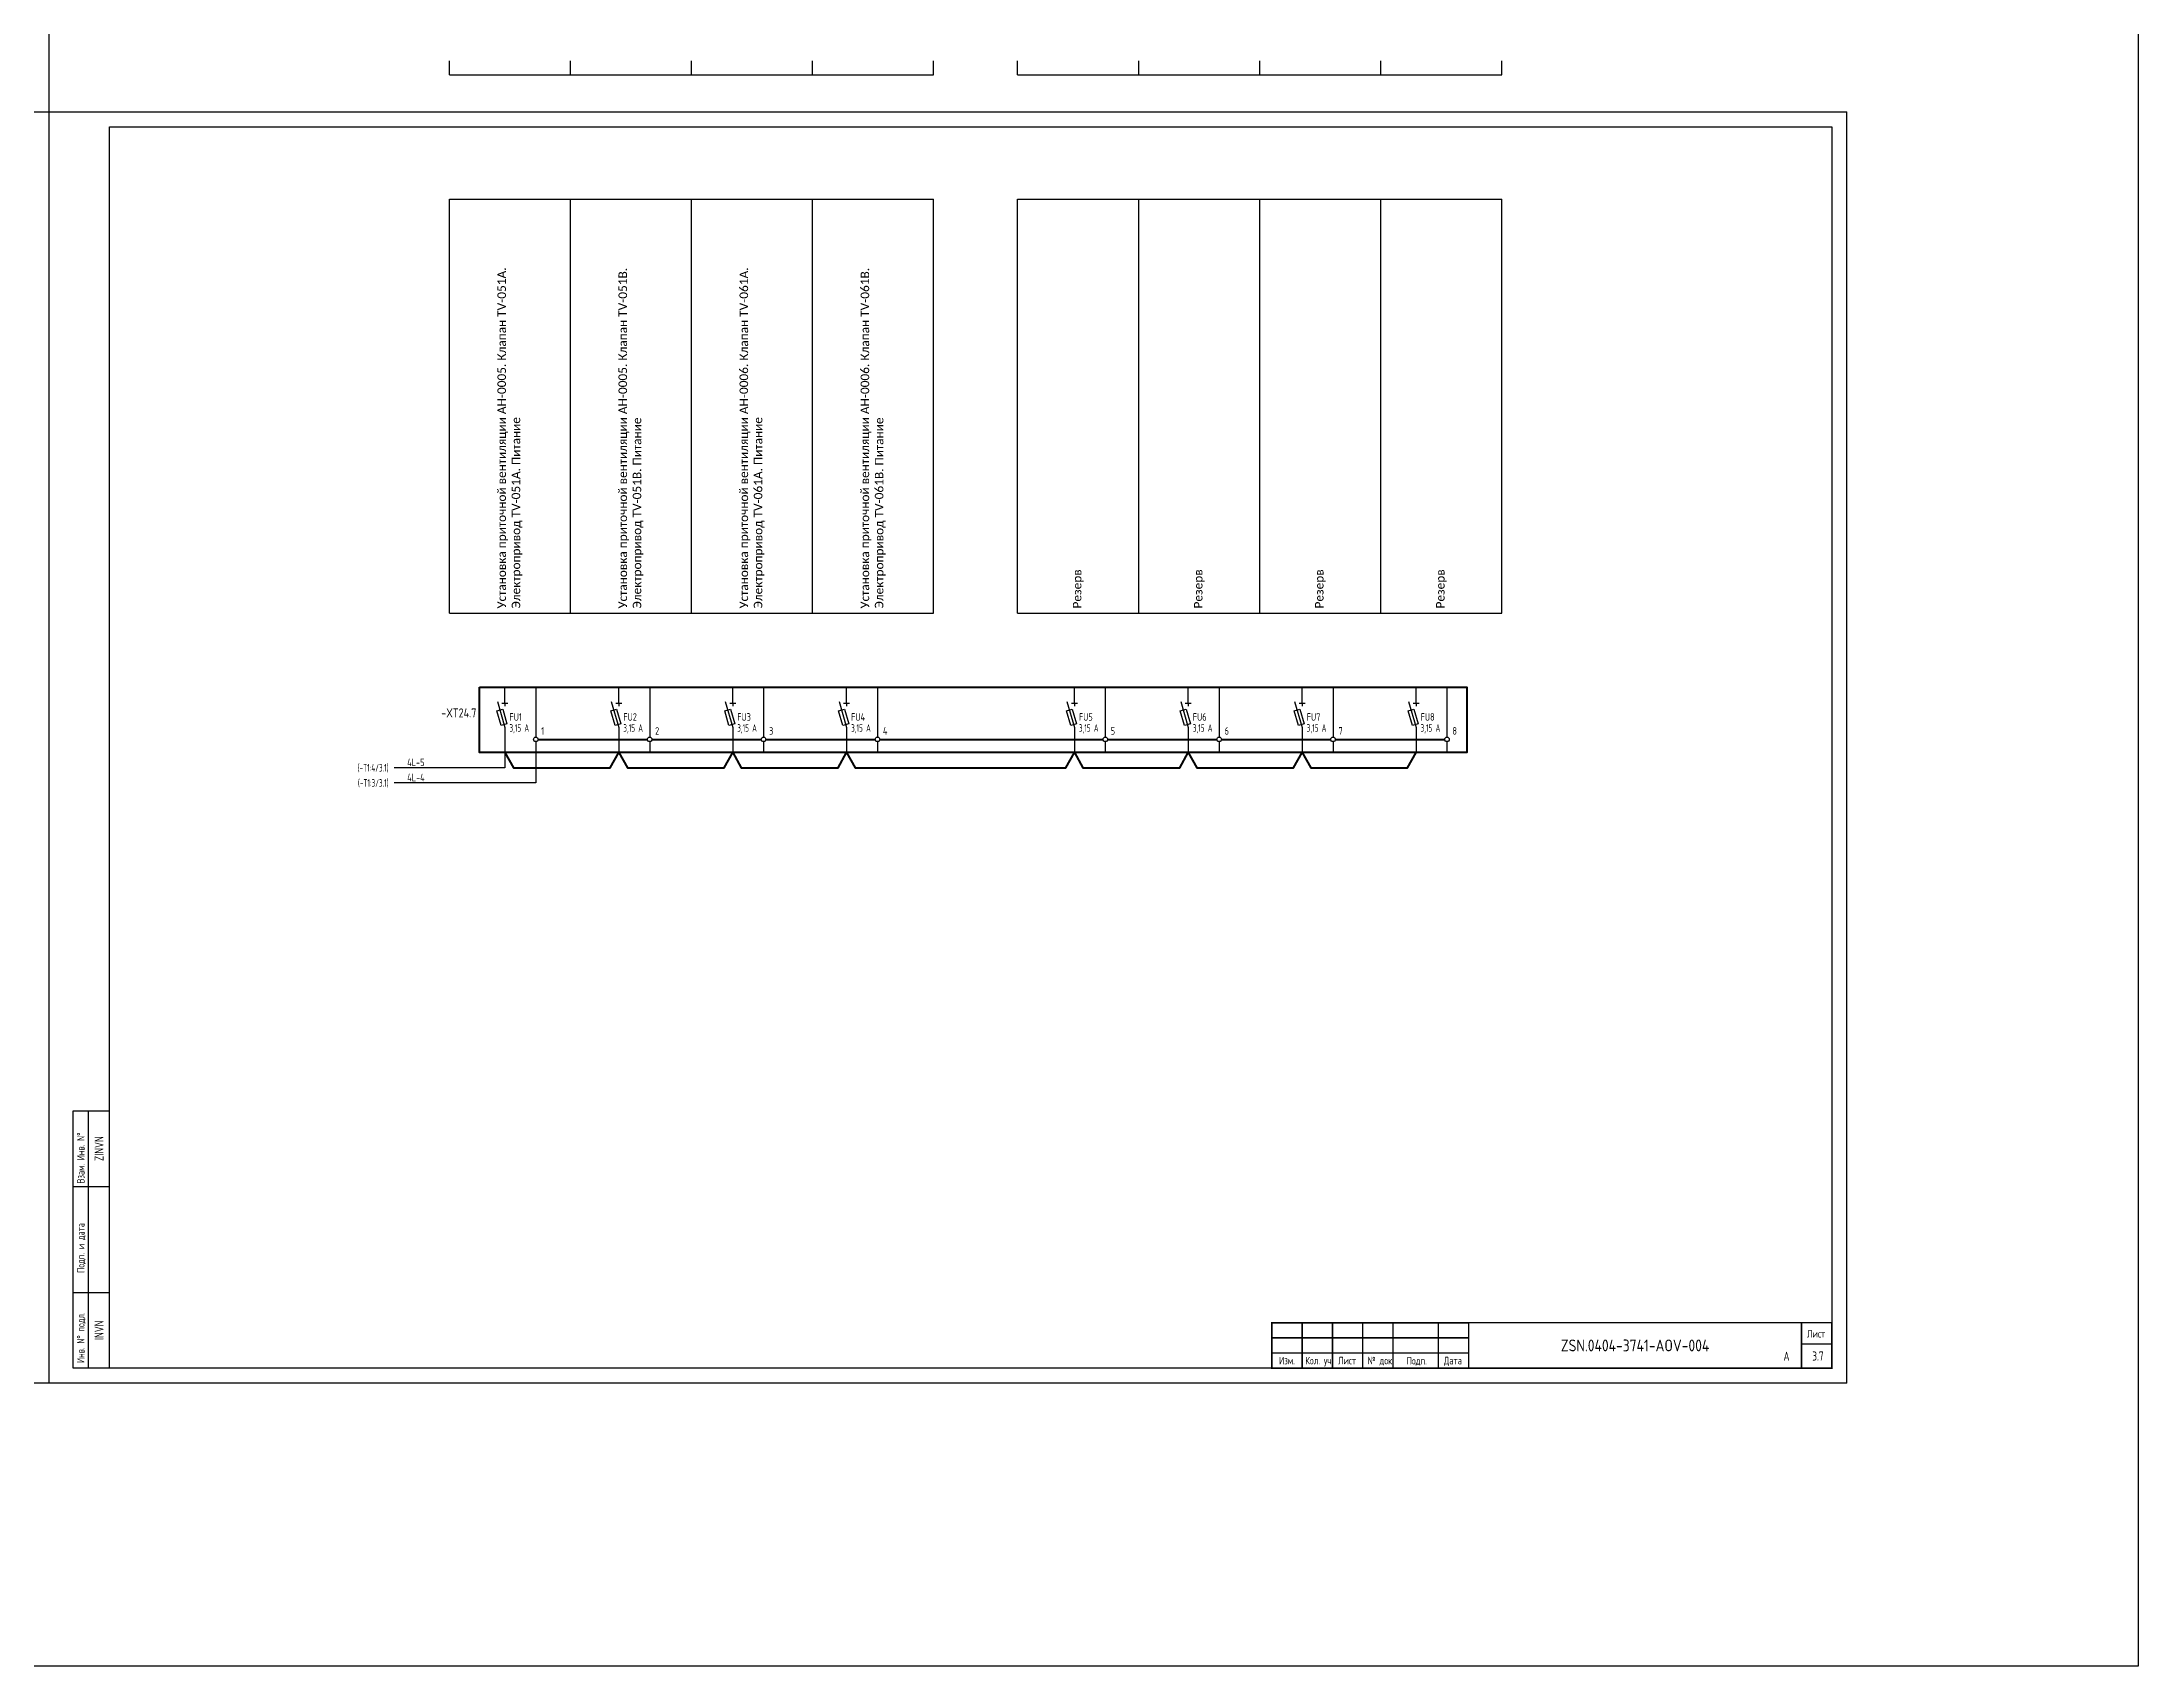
# Model space of a CAD drawing. Header units: millimetres. Extents: x 613 to 4946, y 1373 to 2532.
# Drawn here: x 4254 to 4946, y 1373 to 1909 of the extents above; entities that cross this region are included whole.
import ezdxf
from ezdxf.enums import TextEntityAlignment as Align

# ---------------------------------------------------------------- set-up
doc = ezdxf.new("R2010")
doc.units = ezdxf.units.MM
doc.layers.add('EPLAN108', color=5, linetype='Continuous', lineweight=30)
for name, color, linetype in [('Временный', 6, 'Continuous'), ('КИА_МАРКИРОВКА', 2, 'Continuous'), ('КИА_НАКЛЕЙКИ', 1, 'Continuous'), ('КИА_РАМКИ-ШТАМПЫ', 7, 'Continuous'), ('ФОРМАТ', 7, 'Continuous')]:
    doc.layers.add(name, color=color, linetype=linetype)
doc.styles.add('GOST-A 3-1', font='', dxfattribs={"height": 3})
doc.styles.add('GOSTA-2.5-1', font='', dxfattribs={"width": 0.9, "height": 2.5})
doc.styles.add('ROMAND0-100', font='romand.shx')
doc.styles.add('ROMANS0-60', font='romans.shx', dxfattribs={"width": 0.6})
doc.styles.add('ROMANS0-70', font='romans.shx', dxfattribs={"width": 0.7})
doc.styles.get("Standard").update_dxf_attribs({"font": 'arial.ttf'})
doc.styles.get('GOST-A 3-1').set_extended_font_data('GOST type A')
doc.styles.get('GOSTA-2.5-1').set_extended_font_data('GOST Type AU')

# ---------------------------------------------------------------- blocks, each defined once
blk = doc.blocks.new('frm6')
at = {"layer": 'ФОРМАТ'}
blk.add_line((-185, 15), (-120, 15), dxfattribs=at)
at = {"layer": 'ФОРМАТ', "const_width": 0.5}
blk.add_lwpolyline([(-185, 15), (-185, 0), (0, 0), (0, 15)], close=True, dxfattribs=at)
for points in [[(-175, 15), (-175, 0)], [(-165, 15), (-165, 0)], [(-155, 15), (-155, 0)], [(-145, 15), (-145, 0)], [(-130, 15), (-130, 0)], [(-120, 15), (-120, 0)], [(-10, 15), (-10, 0)], [(-185, 10), (-120, 10)], [(-10, 8), (0, 8)], [(-185, 5), (-120, 5)]]:
    blk.add_lwpolyline(points, dxfattribs=at)
at = {"layer": 'ФОРМАТ', "style": 'GOSTA-2.5-1', "width": 0.95}
for s, p in [('Лист', (-8.17, 9.36)), ('Изм.', (-182.63, 0.5)), ('Кол. уч.', (-173.96, 0.5)), ('Лист', (-163.13, 0.5)), ('№ док.', (-153.38, 0.5)), ('Подп.', (-140.5, 0.44)), ('Дата', (-128.17, 0.5))]:
    blk.add_text(s, height=2.5, dxfattribs=at).set_placement(p, align=Align.BOTTOM_LEFT)
at = {"layer": 'ФОРМАТ', "flags": 8}
for tag, style, width, p in [('R2', 'ROMANS0-70', 0.7, (-184.4, 10)), ('QTY2', 'ROMANS0-70', 0.65, (-174.28, 10.29)), ('SH2', 'ROMANS0-70', 0.7, (-164.3, 10)), ('ND2', 'ROMANS0-60', 0.6, (-154.34, 10)), ('SIGN2', 'ROMANS0-70', 0.7, (-144.3, 10)), ('DATE2', 'ROMANS0-70', 0.43, (-129.4, 10)), ('R1', 'ROMANS0-70', 0.7, (-184.4, 5)), ('QTY1', 'ROMANS0-70', 0.65, (-174.28, 5.29)), ('SH1', 'ROMANS0-70', 0.7, (-164.3, 5)), ('ND1', 'ROMANS0-60', 0.6, (-154.34, 5)), ('SIGN1', 'ROMANS0-70', 0.7, (-144.3, 5)), ('DATE1', 'ROMANS0-70', 0.43, (-129.4, 5))]:
    blk.add_attdef(tag, text='', height=3, dxfattribs=dict(at, style=style, width=width)).set_placement(p, align=Align.BOTTOM_LEFT)
at = {"layer": 'ФОРМАТ', "style": 'ROMANS0-70', "width": 0.7, "flags": 8}
blk.add_attdef('SH', text='', height=3, dxfattribs=at).set_placement((-5.16, 3.75), align=Align.MIDDLE_CENTER)
blk = doc.blocks.new('*T51')
at = {"linetype": 'ByBlock', "lineweight": -2, "transparency": 16777216}
for p, q in [((0, 0), (0, 136.7)), ((0, 136.7), (160, 136.7)), ((40, 0), (40, 136.7)), ((80, 0), (80, 136.7)), ((120, 0), (120, 136.7)), ((160, 0), (160, 136.7)), ((187.76, 0), (187.76, 136.7)), ((187.76, 136.7), (347.76, 136.7)), ((227.76, 0), (227.76, 136.7)), ((267.76, 0), (267.76, 136.7)), ((307.76, 0), (307.76, 136.7)), ((347.76, 0), (347.76, 136.7)), ((0, 0), (160, 0)), ((187.76, 0), (347.76, 0))]:
    blk.add_line(p, q, dxfattribs=at)
at = {"color": 0, "transparency": 16777216, "width": 133.705, "attachment_point": 4, "rotation": 90}
for s, insert, char_height in [('{\\fCalibri|b0|i0|c0;Установка приточной вентиляции AH-0005. Клапан TV-051A. Электропривод TV-051A. Питание ', (20, 1.5), 2.82222), ('{\\fCalibri|b0|i0|c0;Установка приточной вентиляции AH-0005. Клапан TV-051B. Электропривод TV-051B. Питание ', (60, 1.5), 2.82222), ('{\\fCalibri|b0|i0|c0;Установка приточной вентиляции AH-0006. Клапан TV-061A. Электропривод TV-061A. Питание ', (100, 1.5), 2.82222), ('{\\fCalibri|b0|i0|c0;Установка приточной вентиляции AH-0006. Клапан TV-061B. Электропривод TV-061B. Питание ', (140, 1.5), 2.82222), ('{\\fCalibri|b0|i0|c0;Резерв', (207.76, 1.5), 2.8222), ('{\\fCalibri|b0|i0|c0;Резерв', (247.76, 1.5), 2.8222), ('{\\fCalibri|b0|i0|c0;Резерв', (287.76, 1.5), 2.8222), ('{\\fCalibri|b0|i0|c0;Резерв', (327.76, 1.5), 2.8222)]:
    blk.add_mtext(s, dxfattribs=dict(at, insert=insert, char_height=char_height))
blk = doc.blocks.new('*T197')
at = {"linetype": 'ByBlock', "lineweight": -2, "transparency": 16777216}
for p, q in [((0, 0), (0, 136.705)), ((0, 136.705), (160, 136.705)), ((40, 0), (40, 136.705)), ((80, 0), (80, 136.705)), ((120, 0), (120, 136.705)), ((160, 0), (160, 136.705)), ((0, 0), (160, 0))]:
    blk.add_line(p, q, dxfattribs=at)
at = {"color": 0, "transparency": 16777216, "char_height": 2.82222, "width": 133.705, "attachment_point": 4, "rotation": 90}
for insert in [(20, 1.5), (60, 1.5), (100, 1.5), (140, 1.5)]:
    blk.add_mtext('{\\fCalibri|b0|i0|c0;Резерв', dxfattribs=dict(at, insert=insert))

msp = doc.modelspace()

# ---------------------------------------------------------------- linework, layer by layer
at = {"color": 0}
for p, q in [((4256, 1886.39), (4256, 2303.93)), ((4404.1, 1691.57), (4406.6, 1683.07)), ((4405.59, 1691.07), (4407.59, 1691.07)), ((4406.59, 1691.07), (4406.59, 1696.33)), ((4406.59, 1691.07), (4406.59, 1690.07)), ((4416.79, 1696.33), (4416.79, 1679.84)), ((4441.73, 1691.57), (4444.23, 1683.07)), ((4443.23, 1691.07), (4445.23, 1691.07)), ((4444.23, 1691.07), (4444.23, 1696.33)), ((4444.23, 1691.07), (4444.23, 1690.07)), ((4454.42, 1696.33), (4454.42, 1679.84)), ((4479.36, 1691.57), (4481.86, 1683.07)), ((4480.86, 1691.07), (4482.86, 1691.07)), ((4481.86, 1691.07), (4481.86, 1696.33)), ((4481.86, 1691.07), (4481.86, 1690.07)), ((4492.05, 1696.33), (4492.05, 1679.84)), ((4516.99, 1691.57), (4519.49, 1683.07)), ((4518.49, 1691.07), (4520.49, 1691.07)), ((4519.49, 1691.07), (4519.49, 1696.33)), ((4519.49, 1691.07), (4519.49, 1690.07)), ((4529.68, 1696.33), (4529.68, 1679.84)), ((4592.25, 1691.57), (4594.75, 1683.07)), ((4593.75, 1691.07), (4595.75, 1691.07)), ((4594.75, 1691.07), (4594.75, 1696.33)), ((4594.75, 1691.07), (4594.75, 1690.07)), ((4604.95, 1696.33), (4604.95, 1679.84)), ((4629.88, 1691.57), (4632.38, 1683.07)), ((4631.38, 1691.07), (4633.38, 1691.07)), ((4632.38, 1691.07), (4632.38, 1696.33)), ((4632.38, 1691.07), (4632.38, 1690.07)), ((4642.58, 1696.33), (4642.58, 1679.84)), ((4667.51, 1691.57), (4670.01, 1683.07)), ((4669.01, 1691.07), (4671.01, 1691.07)), ((4670.01, 1691.07), (4670.01, 1696.33)), ((4670.01, 1691.07), (4670.01, 1690.07)), ((4680.21, 1696.33), (4680.21, 1679.84)), ((4705.14, 1691.57), (4707.64, 1683.07)), ((4706.64, 1691.07), (4708.64, 1691.07)), ((4707.64, 1691.07), (4707.64, 1696.33)), ((4707.64, 1691.07), (4707.64, 1690.07)), ((4717.84, 1696.33), (4717.84, 1679.84)), ((4403.95, 1688.51), (4405.86, 1689.08)), ((4405.37, 1683.71), (4403.95, 1688.51)), ((4407.28, 1684.28), (4405.37, 1683.71)), ((4405.86, 1689.08), (4407.28, 1684.28)), ((4406.6, 1683.07), (4406.6, 1674.72)), ((4441.58, 1688.51), (4443.49, 1689.08)), ((4443, 1683.71), (4441.58, 1688.51)), ((4444.92, 1684.28), (4443, 1683.71)), ((4443.49, 1689.08), (4444.92, 1684.28)), ((4444.23, 1683.07), (4444.23, 1674.72)), ((4479.21, 1688.51), (4481.12, 1689.08)), ((4480.63, 1683.71), (4479.21, 1688.51)), ((4482.55, 1684.28), (4480.63, 1683.71)), ((4481.12, 1689.08), (4482.55, 1684.28)), ((4481.86, 1683.07), (4481.86, 1674.72)), ((4516.84, 1688.51), (4518.75, 1689.08)), ((4518.26, 1683.71), (4516.84, 1688.51)), ((4520.18, 1684.28), (4518.26, 1683.71)), ((4518.75, 1689.08), (4520.18, 1684.28)), ((4519.49, 1683.07), (4519.49, 1674.72)), ((4592.1, 1688.51), (4594.02, 1689.08)), ((4593.52, 1683.71), (4592.1, 1688.51)), ((4595.44, 1684.28), (4593.52, 1683.71)), ((4594.02, 1689.08), (4595.44, 1684.28)), ((4594.75, 1683.07), (4594.75, 1674.72)), ((4629.73, 1688.51), (4631.65, 1689.08)), ((4631.15, 1683.71), (4629.73, 1688.51)), ((4633.07, 1684.28), (4631.15, 1683.71)), ((4631.65, 1689.08), (4633.07, 1684.28)), ((4632.38, 1683.07), (4632.38, 1674.72)), ((4667.36, 1688.51), (4669.28, 1689.08)), ((4668.78, 1683.71), (4667.36, 1688.51)), ((4670.7, 1684.28), (4668.78, 1683.71)), ((4669.28, 1689.08), (4670.7, 1684.28)), ((4670.01, 1683.07), (4670.01, 1674.72)), ((4704.99, 1688.51), (4706.91, 1689.08)), ((4706.41, 1683.71), (4704.99, 1688.51)), ((4708.33, 1684.28), (4706.41, 1683.71)), ((4706.91, 1689.08), (4708.33, 1684.28)), ((4707.64, 1683.07), (4707.64, 1674.72)), ((4416.79, 1678.34), (4416.79, 1674.72)), ((4454.42, 1678.34), (4454.42, 1674.72)), ((4492.05, 1678.34), (4492.05, 1674.72)), ((4529.68, 1678.34), (4529.68, 1674.72)), ((4604.95, 1678.34), (4604.95, 1674.72)), ((4642.58, 1678.34), (4642.58, 1674.72)), ((4680.21, 1678.34), (4680.21, 1674.72)), ((4717.84, 1678.34), (4717.84, 1674.72))]:
    msp.add_line(p, q, dxfattribs=at)
at = {"color": 1}
for p, q in [((4388.24, 1898.64), (4388.24, 1903.27)), ((4388.24, 1898.64), (4428.24, 1898.64)), ((4428.24, 1898.64), (4428.24, 1903.27)), ((4428.24, 1898.64), (4468.24, 1898.64)), ((4468.24, 1898.64), (4468.24, 1903.27)), ((4468.24, 1898.64), (4508.24, 1898.64)), ((4508.24, 1898.64), (4508.24, 1903.27)), ((4508.24, 1898.64), (4548.24, 1898.64)), ((4548.24, 1898.64), (4548.24, 1903.27)), ((4576, 1898.64), (4576, 1903.27)), ((4576, 1898.64), (4616, 1898.64)), ((4616, 1898.64), (4616, 1903.27)), ((4616, 1898.64), (4656, 1898.64)), ((4656, 1898.64), (4656, 1903.27)), ((4656, 1898.64), (4696, 1898.64)), ((4696, 1898.64), (4696, 1903.27)), ((4696, 1898.64), (4736, 1898.64)), ((4736, 1898.64), (4736, 1903.27)), ((4406.6, 1669.72), (4370.04, 1669.72)), ((4406.6, 1674.72), (4406.6, 1669.72)), ((4416.79, 1674.72), (4416.79, 1664.72)), ((4416.79, 1664.72), (4370.04, 1664.72))]:
    msp.add_line(p, q, dxfattribs=at)
for p, q in [((3662, 1886.39), (4256, 1886.39)), ((4256, 1466.39), (4256, 1886.39)), ((4256, 1886.39), (4850, 1886.39)), ((4256, 1466.39), (4256, 1886.39)), ((4850, 1466.39), (4850, 1886.39)), ((4276, 1881.39), (4845, 1881.39)), ((4276, 1471.39), (4276, 1881.39)), ((4845, 1881.39), (4845, 1471.39)), ((4264, 1471.39), (4264, 1556.39)), ((4264, 1556.39), (4276, 1556.39)), ((4269, 1471.39), (4269, 1556.39)), ((4264, 1531.39), (4276, 1531.39)), ((4264, 1496.39), (4276, 1496.39)), ((4269, 1496.39), (4276, 1496.39)), ((4276, 1471.39), (4264, 1471.39)), ((4845, 1471.39), (4276, 1471.39)), ((4256, 1466.39), (3662, 1466.39)), ((4850, 1466.39), (4256, 1466.39))]:
    msp.add_line(p, q)
at = {"color": 1, "linetype": 'Continuous', "lineweight": 40, "ltscale": 8}
for p, q in [((4417.54, 1679.09), (4453.67, 1679.09)), ((4455.17, 1679.09), (4491.3, 1679.09)), ((4492.8, 1679.09), (4528.93, 1679.09)), ((4530.43, 1679.09), (4604.2, 1679.09)), ((4605.7, 1679.09), (4641.83, 1679.09)), ((4643.33, 1679.09), (4679.46, 1679.09)), ((4680.96, 1679.09), (4717.09, 1679.09))]:
    msp.add_line(p, q, dxfattribs=at)
at = {"color": 0, "lineweight": 40}
msp.add_lwpolyline([(4398.25, 1696.33), (4724.43, 1696.33), (4724.43, 1674.72), (4398.25, 1674.72)], close=True, dxfattribs=at)
at = {"color": 1, "lineweight": 50}
for points in [[(4406.6, 1674.72), (4409.44, 1669.72), (4441.39, 1669.72), (4444.23, 1674.72)], [(4444.23, 1674.72), (4447.07, 1669.72), (4479.02, 1669.72), (4481.86, 1674.72)], [(4481.86, 1674.72), (4484.7, 1669.72), (4516.65, 1669.72), (4519.49, 1674.72)], [(4519.49, 1674.72), (4522.33, 1669.72), (4591.91, 1669.72), (4594.75, 1674.72)], [(4594.75, 1674.72), (4597.59, 1669.72), (4629.54, 1669.72), (4632.38, 1674.72)], [(4632.38, 1674.72), (4635.22, 1669.72), (4667.17, 1669.72), (4670.01, 1674.72)], [(4670.01, 1674.72), (4672.85, 1669.72), (4704.8, 1669.72), (4707.64, 1674.72)]]:
    msp.add_lwpolyline(points, dxfattribs=at)
at = {"color": 0}
for centre in [(4416.79, 1679.09), (4454.42, 1679.09), (4492.05, 1679.09), (4529.68, 1679.09), (4604.95, 1679.09), (4642.58, 1679.09), (4680.21, 1679.09), (4717.84, 1679.09)]:
    msp.add_circle(centre, 0.75, dxfattribs=at)
at = {"layer": 'EPLAN108', "color": 2}
msp.add_lwpolyline([(613.36, 2532.19), (4946.18, 2532.19), (4946.18, 1372.97), (613.36, 1372.97)], close=True, dxfattribs=at)

# ---------------------------------------------------------------- block references
for name, p in [('*T51', (4388.24, 1720.83)), ('*T197', (4576, 1720.83))]:
    msp.add_blockref(name, p)
at = {"layer": 'КИА_РАМКИ-ШТАМПЫ'}
ref = msp.add_blockref('frm6', (4845, 1471.39), dxfattribs=at)
ref.add_attrib('TITLE', 'ZSN.0404-3741-AOV-004', dxfattribs={"layer": '0', "height": 3.9, "style": 'ROMAND0-100', "width": 0.8, "flags": 8}).set_placement((4780, 1478.89), align=Align.MIDDLE_CENTER)
ref.add_attrib('SH', '3.7', dxfattribs={"layer": '0', "height": 3, "style": 'ROMANS0-70', "width": 0.7, "flags": 8}).set_placement((4840.4, 1475.39), align=Align.MIDDLE_CENTER)
ref.add_attrib('REV', 'А', dxfattribs={"layer": '0', "height": 3, "style": 'ROMANS0-70', "width": 0.7, "flags": 8}).set_placement((4830.03, 1475.36), align=Align.MIDDLE_CENTER)

# ---------------------------------------------------------------- texts
at = {"style": 'GOSTA-2.5-1'}
for s, width, p in [('3,15 A', 0.7, (4408.09, 1681.62)), ('FU1', 0.9, (4408.09, 1685.25)), ('1', 0.9, (4418.59, 1680.65)), ('3,15 A', 0.7, (4445.72, 1681.62)), ('FU2', 0.9, (4445.72, 1685.25)), ('2', 0.9, (4456.23, 1680.65)), ('3,15 A', 0.7, (4483.35, 1681.62)), ('FU3', 0.9, (4483.35, 1685.25)), ('3', 0.9, (4493.86, 1680.65)), ('3,15 A', 0.7, (4520.98, 1681.62)), ('FU4', 0.9, (4520.98, 1685.25)), ('4', 0.9, (4531.49, 1680.65)), ('3,15 A', 0.7, (4596.24, 1681.62)), ('FU5', 0.9, (4596.24, 1685.25)), ('5', 0.9, (4606.75, 1680.65)), ('3,15 A', 0.7, (4633.87, 1681.62)), ('FU6', 0.9, (4633.87, 1685.25)), ('6', 0.9, (4644.38, 1680.65)), ('3,15 A', 0.7, (4671.51, 1681.62)), ('FU7', 0.9, (4671.51, 1685.25)), ('7', 0.9, (4682.01, 1680.65)), ('3,15 A', 0.7, (4709.14, 1681.62)), ('FU8', 0.9, (4709.14, 1685.25)), ('8', 0.9, (4719.64, 1680.65))]:
    msp.add_text(s, height=2.5, dxfattribs=dict(at, width=width)).set_placement(p)
at = {"style": 'ROMANS0-70', "width": 0.7}
for s, p in [('Взам. Инв. N%%d', (4268.46, 1532.39)), ('Подп. и дата', (4268.46, 1502.86)), ('Инв. N%%d подл.', (4268.46, 1473.09))]:
    msp.add_text(s, height=2.5, rotation=90, dxfattribs=at).set_placement(p, align=Align.BOTTOM_LEFT)
at = {"style": 'ROMANS0-70', "width": 0.7, "flags": 12}
for tag, p in [('ZINVN', (4272.5, 1543.89)), ('INVN', (4272.5, 1483.89))]:
    msp.add_attdef(tag, text='', height=3, rotation=90, dxfattribs=at).set_placement(p, align=Align.MIDDLE_CENTER)
at = {"layer": 'Временный', "style": 'GOSTA-2.5-1', "width": 0.7}
for s, p in [('(-T1:4/3.1)', (4368.17, 1668.46)), ('(-T1:3/3.1)', (4368.17, 1663.46))]:
    msp.add_text(s, height=2.5, dxfattribs=at).set_placement(p, align=Align.RIGHT)
at = {"layer": 'КИА_МАРКИРОВКА', "style": 'GOSTA-2.5-1', "width": 0.9}
for s, p in [('4L-5', (4374.32, 1670.25)), ('4L-4', (4374.32, 1665.25))]:
    msp.add_text(s, height=2.5, dxfattribs=at).set_placement(p)
at = {"layer": 'КИА_НАКЛЕЙКИ', "style": 'GOST-A 3-1'}
msp.add_text('-XT24.7', height=3, dxfattribs=at).set_placement((4385.56, 1686.33))

doc.saveas('drawing.dxf')
